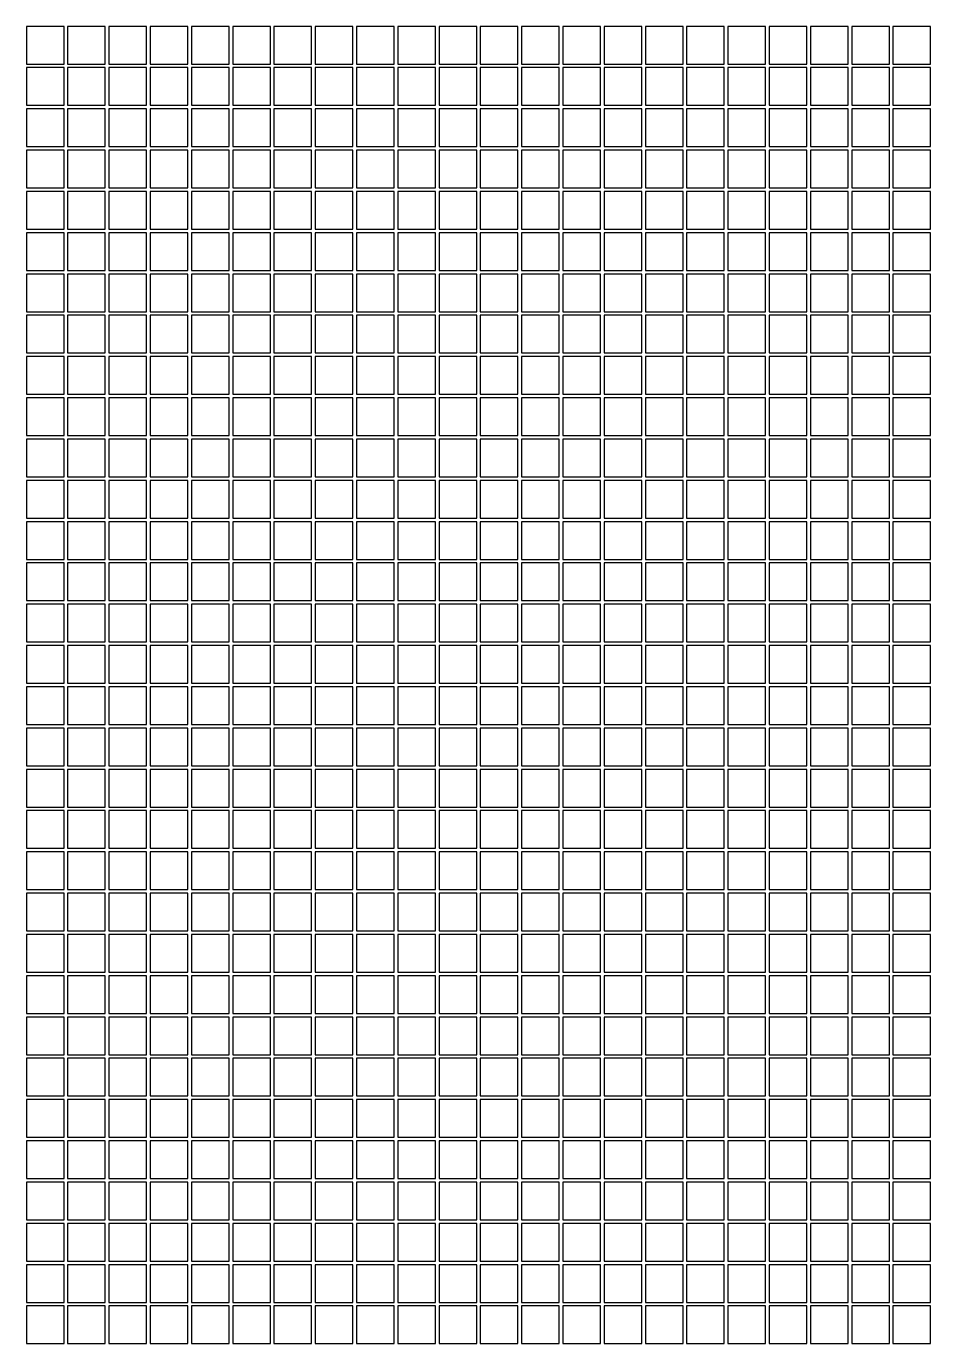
# Model space of a CAD drawing. Header units: millimetres. Extents: x -1 to 120, y 0 to 80.
# Drawn here: x 105.64 to 110.68, y 55.98 to 63.32 of the extents above; entities that cross this region are included whole.
import ezdxf

# ---------------------------------------------------------------- set-up
doc = ezdxf.new("R2010")
doc.units = ezdxf.units.MM
doc.header["$MEASUREMENT"] = 0
doc.layers.add('Pixel', color=7, linetype='Continuous')

msp = doc.modelspace()

# ---------------------------------------------------------------- linework, layer by layer
at = {"layer": 'Pixel'}
for points in [[(105.64, 63.11), (105.85, 63.11), (105.85, 63.32), (105.64, 63.32)], [(105.87, 63.11), (106.08, 63.11), (106.08, 63.32), (105.87, 63.32)], [(106.1, 63.11), (106.31, 63.11), (106.31, 63.32), (106.1, 63.32)], [(106.33, 63.11), (106.54, 63.11), (106.54, 63.32), (106.33, 63.32)], [(106.56, 63.11), (106.77, 63.11), (106.77, 63.32), (106.56, 63.32)], [(106.79, 63.11), (107, 63.11), (107, 63.32), (106.79, 63.32)], [(107.02, 63.11), (107.23, 63.11), (107.23, 63.32), (107.02, 63.32)], [(107.25, 63.11), (107.46, 63.11), (107.46, 63.32), (107.25, 63.32)], [(107.48, 63.11), (107.69, 63.11), (107.69, 63.32), (107.48, 63.32)], [(107.71, 63.11), (107.92, 63.11), (107.92, 63.32), (107.71, 63.32)], [(107.94, 63.11), (108.15, 63.11), (108.15, 63.32), (107.94, 63.32)], [(108.17, 63.11), (108.38, 63.11), (108.38, 63.32), (108.17, 63.32)], [(108.4, 63.11), (108.61, 63.11), (108.61, 63.32), (108.4, 63.32)], [(108.63, 63.11), (108.84, 63.11), (108.84, 63.32), (108.63, 63.32)], [(108.86, 63.11), (109.07, 63.11), (109.07, 63.32), (108.86, 63.32)], [(109.09, 63.11), (109.3, 63.11), (109.3, 63.32), (109.09, 63.32)], [(109.32, 63.11), (109.53, 63.11), (109.53, 63.32), (109.32, 63.32)], [(109.55, 63.11), (109.76, 63.11), (109.76, 63.32), (109.55, 63.32)], [(109.78, 63.11), (109.99, 63.11), (109.99, 63.32), (109.78, 63.32)], [(110.01, 63.11), (110.22, 63.11), (110.22, 63.32), (110.01, 63.32)], [(110.24, 63.11), (110.45, 63.11), (110.45, 63.32), (110.24, 63.32)], [(110.47, 63.11), (110.68, 63.11), (110.68, 63.32), (110.47, 63.32)], [(105.64, 62.88), (105.85, 62.88), (105.85, 63.09), (105.64, 63.09)], [(105.87, 62.88), (106.08, 62.88), (106.08, 63.09), (105.87, 63.09)], [(106.1, 62.88), (106.31, 62.88), (106.31, 63.09), (106.1, 63.09)], [(106.33, 62.88), (106.54, 62.88), (106.54, 63.09), (106.33, 63.09)], [(106.56, 62.88), (106.77, 62.88), (106.77, 63.09), (106.56, 63.09)], [(106.79, 62.88), (107, 62.88), (107, 63.09), (106.79, 63.09)], [(107.02, 62.88), (107.23, 62.88), (107.23, 63.09), (107.02, 63.09)], [(107.25, 62.88), (107.46, 62.88), (107.46, 63.09), (107.25, 63.09)], [(107.48, 62.88), (107.69, 62.88), (107.69, 63.09), (107.48, 63.09)], [(107.71, 62.88), (107.92, 62.88), (107.92, 63.09), (107.71, 63.09)], [(107.94, 62.88), (108.15, 62.88), (108.15, 63.09), (107.94, 63.09)], [(108.17, 62.88), (108.38, 62.88), (108.38, 63.09), (108.17, 63.09)], [(108.4, 62.88), (108.61, 62.88), (108.61, 63.09), (108.4, 63.09)], [(108.63, 62.88), (108.84, 62.88), (108.84, 63.09), (108.63, 63.09)], [(108.86, 62.88), (109.07, 62.88), (109.07, 63.09), (108.86, 63.09)], [(109.09, 62.88), (109.3, 62.88), (109.3, 63.09), (109.09, 63.09)], [(109.32, 62.88), (109.53, 62.88), (109.53, 63.09), (109.32, 63.09)], [(109.55, 62.88), (109.76, 62.88), (109.76, 63.09), (109.55, 63.09)], [(109.78, 62.88), (109.99, 62.88), (109.99, 63.09), (109.78, 63.09)], [(110.01, 62.88), (110.22, 62.88), (110.22, 63.09), (110.01, 63.09)], [(110.24, 62.88), (110.45, 62.88), (110.45, 63.09), (110.24, 63.09)], [(110.47, 62.88), (110.68, 62.88), (110.68, 63.09), (110.47, 63.09)], [(105.64, 62.65), (105.85, 62.65), (105.85, 62.86), (105.64, 62.86)], [(105.87, 62.65), (106.08, 62.65), (106.08, 62.86), (105.87, 62.86)], [(106.1, 62.65), (106.31, 62.65), (106.31, 62.86), (106.1, 62.86)], [(106.33, 62.65), (106.54, 62.65), (106.54, 62.86), (106.33, 62.86)], [(106.56, 62.65), (106.77, 62.65), (106.77, 62.86), (106.56, 62.86)], [(106.79, 62.65), (107, 62.65), (107, 62.86), (106.79, 62.86)], [(107.02, 62.65), (107.23, 62.65), (107.23, 62.86), (107.02, 62.86)], [(107.25, 62.65), (107.46, 62.65), (107.46, 62.86), (107.25, 62.86)], [(107.48, 62.65), (107.69, 62.65), (107.69, 62.86), (107.48, 62.86)], [(107.71, 62.65), (107.92, 62.65), (107.92, 62.86), (107.71, 62.86)], [(107.94, 62.65), (108.15, 62.65), (108.15, 62.86), (107.94, 62.86)], [(108.17, 62.65), (108.38, 62.65), (108.38, 62.86), (108.17, 62.86)], [(108.4, 62.65), (108.61, 62.65), (108.61, 62.86), (108.4, 62.86)], [(108.63, 62.65), (108.84, 62.65), (108.84, 62.86), (108.63, 62.86)], [(108.86, 62.65), (109.07, 62.65), (109.07, 62.86), (108.86, 62.86)], [(109.09, 62.65), (109.3, 62.65), (109.3, 62.86), (109.09, 62.86)], [(109.32, 62.65), (109.53, 62.65), (109.53, 62.86), (109.32, 62.86)], [(109.55, 62.65), (109.76, 62.65), (109.76, 62.86), (109.55, 62.86)], [(109.78, 62.65), (109.99, 62.65), (109.99, 62.86), (109.78, 62.86)], [(110.01, 62.65), (110.22, 62.65), (110.22, 62.86), (110.01, 62.86)], [(110.24, 62.65), (110.45, 62.65), (110.45, 62.86), (110.24, 62.86)], [(110.47, 62.65), (110.68, 62.65), (110.68, 62.86), (110.47, 62.86)], [(105.64, 62.42), (105.85, 62.42), (105.85, 62.63), (105.64, 62.63)], [(105.87, 62.42), (106.08, 62.42), (106.08, 62.63), (105.87, 62.63)], [(106.1, 62.42), (106.31, 62.42), (106.31, 62.63), (106.1, 62.63)], [(106.33, 62.42), (106.54, 62.42), (106.54, 62.63), (106.33, 62.63)], [(106.56, 62.42), (106.77, 62.42), (106.77, 62.63), (106.56, 62.63)], [(106.79, 62.42), (107, 62.42), (107, 62.63), (106.79, 62.63)], [(107.02, 62.42), (107.23, 62.42), (107.23, 62.63), (107.02, 62.63)], [(107.25, 62.42), (107.46, 62.42), (107.46, 62.63), (107.25, 62.63)], [(107.48, 62.42), (107.69, 62.42), (107.69, 62.63), (107.48, 62.63)], [(107.71, 62.42), (107.92, 62.42), (107.92, 62.63), (107.71, 62.63)], [(107.94, 62.42), (108.15, 62.42), (108.15, 62.63), (107.94, 62.63)], [(108.17, 62.42), (108.38, 62.42), (108.38, 62.63), (108.17, 62.63)], [(108.4, 62.42), (108.61, 62.42), (108.61, 62.63), (108.4, 62.63)], [(108.63, 62.42), (108.84, 62.42), (108.84, 62.63), (108.63, 62.63)], [(108.86, 62.42), (109.07, 62.42), (109.07, 62.63), (108.86, 62.63)], [(109.09, 62.42), (109.3, 62.42), (109.3, 62.63), (109.09, 62.63)], [(109.32, 62.42), (109.53, 62.42), (109.53, 62.63), (109.32, 62.63)], [(109.55, 62.42), (109.76, 62.42), (109.76, 62.63), (109.55, 62.63)], [(109.78, 62.42), (109.99, 62.42), (109.99, 62.63), (109.78, 62.63)], [(110.01, 62.42), (110.22, 62.42), (110.22, 62.63), (110.01, 62.63)], [(110.24, 62.42), (110.45, 62.42), (110.45, 62.63), (110.24, 62.63)], [(110.47, 62.42), (110.68, 62.42), (110.68, 62.63), (110.47, 62.63)], [(105.64, 62.19), (105.85, 62.19), (105.85, 62.4), (105.64, 62.4)], [(105.87, 62.19), (106.08, 62.19), (106.08, 62.4), (105.87, 62.4)], [(106.1, 62.19), (106.31, 62.19), (106.31, 62.4), (106.1, 62.4)], [(106.33, 62.19), (106.54, 62.19), (106.54, 62.4), (106.33, 62.4)], [(106.56, 62.19), (106.77, 62.19), (106.77, 62.4), (106.56, 62.4)], [(106.79, 62.19), (107, 62.19), (107, 62.4), (106.79, 62.4)], [(107.02, 62.19), (107.23, 62.19), (107.23, 62.4), (107.02, 62.4)], [(107.25, 62.19), (107.46, 62.19), (107.46, 62.4), (107.25, 62.4)], [(107.48, 62.19), (107.69, 62.19), (107.69, 62.4), (107.48, 62.4)], [(107.71, 62.19), (107.92, 62.19), (107.92, 62.4), (107.71, 62.4)], [(107.94, 62.19), (108.15, 62.19), (108.15, 62.4), (107.94, 62.4)], [(108.17, 62.19), (108.38, 62.19), (108.38, 62.4), (108.17, 62.4)], [(108.4, 62.19), (108.61, 62.19), (108.61, 62.4), (108.4, 62.4)], [(108.63, 62.19), (108.84, 62.19), (108.84, 62.4), (108.63, 62.4)], [(108.86, 62.19), (109.07, 62.19), (109.07, 62.4), (108.86, 62.4)], [(109.09, 62.19), (109.3, 62.19), (109.3, 62.4), (109.09, 62.4)], [(109.32, 62.19), (109.53, 62.19), (109.53, 62.4), (109.32, 62.4)], [(109.55, 62.19), (109.76, 62.19), (109.76, 62.4), (109.55, 62.4)], [(109.78, 62.19), (109.99, 62.19), (109.99, 62.4), (109.78, 62.4)], [(110.01, 62.19), (110.22, 62.19), (110.22, 62.4), (110.01, 62.4)], [(110.24, 62.19), (110.45, 62.19), (110.45, 62.4), (110.24, 62.4)], [(110.47, 62.19), (110.68, 62.19), (110.68, 62.4), (110.47, 62.4)], [(105.64, 61.96), (105.85, 61.96), (105.85, 62.17), (105.64, 62.17)], [(105.87, 61.96), (106.08, 61.96), (106.08, 62.17), (105.87, 62.17)], [(106.1, 61.96), (106.31, 61.96), (106.31, 62.17), (106.1, 62.17)], [(106.33, 61.96), (106.54, 61.96), (106.54, 62.17), (106.33, 62.17)], [(106.56, 61.96), (106.77, 61.96), (106.77, 62.17), (106.56, 62.17)], [(106.79, 61.96), (107, 61.96), (107, 62.17), (106.79, 62.17)], [(107.02, 61.96), (107.23, 61.96), (107.23, 62.17), (107.02, 62.17)], [(107.25, 61.96), (107.46, 61.96), (107.46, 62.17), (107.25, 62.17)], [(107.48, 61.96), (107.69, 61.96), (107.69, 62.17), (107.48, 62.17)], [(107.71, 61.96), (107.92, 61.96), (107.92, 62.17), (107.71, 62.17)], [(107.94, 61.96), (108.15, 61.96), (108.15, 62.17), (107.94, 62.17)], [(108.17, 61.96), (108.38, 61.96), (108.38, 62.17), (108.17, 62.17)], [(108.4, 61.96), (108.61, 61.96), (108.61, 62.17), (108.4, 62.17)], [(108.63, 61.96), (108.84, 61.96), (108.84, 62.17), (108.63, 62.17)], [(108.86, 61.96), (109.07, 61.96), (109.07, 62.17), (108.86, 62.17)], [(109.09, 61.96), (109.3, 61.96), (109.3, 62.17), (109.09, 62.17)], [(109.32, 61.96), (109.53, 61.96), (109.53, 62.17), (109.32, 62.17)], [(109.55, 61.96), (109.76, 61.96), (109.76, 62.17), (109.55, 62.17)], [(109.78, 61.96), (109.99, 61.96), (109.99, 62.17), (109.78, 62.17)], [(110.01, 61.96), (110.22, 61.96), (110.22, 62.17), (110.01, 62.17)], [(110.24, 61.96), (110.45, 61.96), (110.45, 62.17), (110.24, 62.17)], [(110.47, 61.96), (110.68, 61.96), (110.68, 62.17), (110.47, 62.17)], [(105.64, 61.73), (105.85, 61.73), (105.85, 61.94), (105.64, 61.94)], [(105.87, 61.73), (106.08, 61.73), (106.08, 61.94), (105.87, 61.94)], [(106.1, 61.73), (106.31, 61.73), (106.31, 61.94), (106.1, 61.94)], [(106.33, 61.73), (106.54, 61.73), (106.54, 61.94), (106.33, 61.94)], [(106.56, 61.73), (106.77, 61.73), (106.77, 61.94), (106.56, 61.94)], [(106.79, 61.73), (107, 61.73), (107, 61.94), (106.79, 61.94)], [(107.02, 61.73), (107.23, 61.73), (107.23, 61.94), (107.02, 61.94)], [(107.25, 61.73), (107.46, 61.73), (107.46, 61.94), (107.25, 61.94)], [(107.48, 61.73), (107.69, 61.73), (107.69, 61.94), (107.48, 61.94)], [(107.71, 61.73), (107.92, 61.73), (107.92, 61.94), (107.71, 61.94)], [(107.94, 61.73), (108.15, 61.73), (108.15, 61.94), (107.94, 61.94)], [(108.17, 61.73), (108.38, 61.73), (108.38, 61.94), (108.17, 61.94)], [(108.4, 61.73), (108.61, 61.73), (108.61, 61.94), (108.4, 61.94)], [(108.63, 61.73), (108.84, 61.73), (108.84, 61.94), (108.63, 61.94)], [(108.86, 61.73), (109.07, 61.73), (109.07, 61.94), (108.86, 61.94)], [(109.09, 61.73), (109.3, 61.73), (109.3, 61.94), (109.09, 61.94)], [(109.32, 61.73), (109.53, 61.73), (109.53, 61.94), (109.32, 61.94)], [(109.55, 61.73), (109.76, 61.73), (109.76, 61.94), (109.55, 61.94)], [(109.78, 61.73), (109.99, 61.73), (109.99, 61.94), (109.78, 61.94)], [(110.01, 61.73), (110.22, 61.73), (110.22, 61.94), (110.01, 61.94)], [(110.24, 61.73), (110.45, 61.73), (110.45, 61.94), (110.24, 61.94)], [(110.47, 61.73), (110.68, 61.73), (110.68, 61.94), (110.47, 61.94)], [(105.64, 61.5), (105.85, 61.5), (105.85, 61.71), (105.64, 61.71)], [(105.87, 61.5), (106.08, 61.5), (106.08, 61.71), (105.87, 61.71)], [(106.1, 61.5), (106.31, 61.5), (106.31, 61.71), (106.1, 61.71)], [(106.33, 61.5), (106.54, 61.5), (106.54, 61.71), (106.33, 61.71)], [(106.56, 61.5), (106.77, 61.5), (106.77, 61.71), (106.56, 61.71)], [(106.79, 61.5), (107, 61.5), (107, 61.71), (106.79, 61.71)], [(107.02, 61.5), (107.23, 61.5), (107.23, 61.71), (107.02, 61.71)], [(107.25, 61.5), (107.46, 61.5), (107.46, 61.71), (107.25, 61.71)], [(107.48, 61.5), (107.69, 61.5), (107.69, 61.71), (107.48, 61.71)], [(107.71, 61.5), (107.92, 61.5), (107.92, 61.71), (107.71, 61.71)], [(107.94, 61.5), (108.15, 61.5), (108.15, 61.71), (107.94, 61.71)], [(108.17, 61.5), (108.38, 61.5), (108.38, 61.71), (108.17, 61.71)], [(108.4, 61.5), (108.61, 61.5), (108.61, 61.71), (108.4, 61.71)], [(108.63, 61.5), (108.84, 61.5), (108.84, 61.71), (108.63, 61.71)], [(108.86, 61.5), (109.07, 61.5), (109.07, 61.71), (108.86, 61.71)], [(109.09, 61.5), (109.3, 61.5), (109.3, 61.71), (109.09, 61.71)], [(109.32, 61.5), (109.53, 61.5), (109.53, 61.71), (109.32, 61.71)], [(109.55, 61.5), (109.76, 61.5), (109.76, 61.71), (109.55, 61.71)], [(109.78, 61.5), (109.99, 61.5), (109.99, 61.71), (109.78, 61.71)], [(110.01, 61.5), (110.22, 61.5), (110.22, 61.71), (110.01, 61.71)], [(110.24, 61.5), (110.45, 61.5), (110.45, 61.71), (110.24, 61.71)], [(110.47, 61.5), (110.68, 61.5), (110.68, 61.71), (110.47, 61.71)], [(105.64, 61.27), (105.85, 61.27), (105.85, 61.48), (105.64, 61.48)], [(105.87, 61.27), (106.08, 61.27), (106.08, 61.48), (105.87, 61.48)], [(106.1, 61.27), (106.31, 61.27), (106.31, 61.48), (106.1, 61.48)], [(106.33, 61.27), (106.54, 61.27), (106.54, 61.48), (106.33, 61.48)], [(106.56, 61.27), (106.77, 61.27), (106.77, 61.48), (106.56, 61.48)], [(106.79, 61.27), (107, 61.27), (107, 61.48), (106.79, 61.48)], [(107.02, 61.27), (107.23, 61.27), (107.23, 61.48), (107.02, 61.48)], [(107.25, 61.27), (107.46, 61.27), (107.46, 61.48), (107.25, 61.48)], [(107.48, 61.27), (107.69, 61.27), (107.69, 61.48), (107.48, 61.48)], [(107.71, 61.27), (107.92, 61.27), (107.92, 61.48), (107.71, 61.48)], [(107.94, 61.27), (108.15, 61.27), (108.15, 61.48), (107.94, 61.48)], [(108.17, 61.27), (108.38, 61.27), (108.38, 61.48), (108.17, 61.48)], [(108.4, 61.27), (108.61, 61.27), (108.61, 61.48), (108.4, 61.48)], [(108.63, 61.27), (108.84, 61.27), (108.84, 61.48), (108.63, 61.48)], [(108.86, 61.27), (109.07, 61.27), (109.07, 61.48), (108.86, 61.48)], [(109.09, 61.27), (109.3, 61.27), (109.3, 61.48), (109.09, 61.48)], [(109.32, 61.27), (109.53, 61.27), (109.53, 61.48), (109.32, 61.48)], [(109.55, 61.27), (109.76, 61.27), (109.76, 61.48), (109.55, 61.48)], [(109.78, 61.27), (109.99, 61.27), (109.99, 61.48), (109.78, 61.48)], [(110.01, 61.27), (110.22, 61.27), (110.22, 61.48), (110.01, 61.48)], [(110.24, 61.27), (110.45, 61.27), (110.45, 61.48), (110.24, 61.48)], [(110.47, 61.27), (110.68, 61.27), (110.68, 61.48), (110.47, 61.48)], [(105.64, 61.04), (105.85, 61.04), (105.85, 61.25), (105.64, 61.25)], [(105.87, 61.04), (106.08, 61.04), (106.08, 61.25), (105.87, 61.25)], [(106.1, 61.04), (106.31, 61.04), (106.31, 61.25), (106.1, 61.25)], [(106.33, 61.04), (106.54, 61.04), (106.54, 61.25), (106.33, 61.25)], [(106.56, 61.04), (106.77, 61.04), (106.77, 61.25), (106.56, 61.25)], [(106.79, 61.04), (107, 61.04), (107, 61.25), (106.79, 61.25)], [(107.02, 61.04), (107.23, 61.04), (107.23, 61.25), (107.02, 61.25)], [(107.25, 61.04), (107.46, 61.04), (107.46, 61.25), (107.25, 61.25)], [(107.48, 61.04), (107.69, 61.04), (107.69, 61.25), (107.48, 61.25)], [(107.71, 61.04), (107.92, 61.04), (107.92, 61.25), (107.71, 61.25)], [(107.94, 61.04), (108.15, 61.04), (108.15, 61.25), (107.94, 61.25)], [(108.17, 61.04), (108.38, 61.04), (108.38, 61.25), (108.17, 61.25)], [(108.4, 61.04), (108.61, 61.04), (108.61, 61.25), (108.4, 61.25)], [(108.63, 61.04), (108.84, 61.04), (108.84, 61.25), (108.63, 61.25)], [(108.86, 61.04), (109.07, 61.04), (109.07, 61.25), (108.86, 61.25)], [(109.09, 61.04), (109.3, 61.04), (109.3, 61.25), (109.09, 61.25)], [(109.32, 61.04), (109.53, 61.04), (109.53, 61.25), (109.32, 61.25)], [(109.55, 61.04), (109.76, 61.04), (109.76, 61.25), (109.55, 61.25)], [(109.78, 61.04), (109.99, 61.04), (109.99, 61.25), (109.78, 61.25)], [(110.01, 61.04), (110.22, 61.04), (110.22, 61.25), (110.01, 61.25)], [(110.24, 61.04), (110.45, 61.04), (110.45, 61.25), (110.24, 61.25)], [(110.47, 61.04), (110.68, 61.04), (110.68, 61.25), (110.47, 61.25)], [(105.64, 60.81), (105.85, 60.81), (105.85, 61.02), (105.64, 61.02)], [(105.87, 60.81), (106.08, 60.81), (106.08, 61.02), (105.87, 61.02)], [(106.1, 60.81), (106.31, 60.81), (106.31, 61.02), (106.1, 61.02)], [(106.33, 60.81), (106.54, 60.81), (106.54, 61.02), (106.33, 61.02)], [(106.56, 60.81), (106.77, 60.81), (106.77, 61.02), (106.56, 61.02)], [(106.79, 60.81), (107, 60.81), (107, 61.02), (106.79, 61.02)], [(107.02, 60.81), (107.23, 60.81), (107.23, 61.02), (107.02, 61.02)], [(107.25, 60.81), (107.46, 60.81), (107.46, 61.02), (107.25, 61.02)], [(107.48, 60.81), (107.69, 60.81), (107.69, 61.02), (107.48, 61.02)], [(107.71, 60.81), (107.92, 60.81), (107.92, 61.02), (107.71, 61.02)], [(107.94, 60.81), (108.15, 60.81), (108.15, 61.02), (107.94, 61.02)], [(108.17, 60.81), (108.38, 60.81), (108.38, 61.02), (108.17, 61.02)], [(108.4, 60.81), (108.61, 60.81), (108.61, 61.02), (108.4, 61.02)], [(108.63, 60.81), (108.84, 60.81), (108.84, 61.02), (108.63, 61.02)], [(108.86, 60.81), (109.07, 60.81), (109.07, 61.02), (108.86, 61.02)], [(109.09, 60.81), (109.3, 60.81), (109.3, 61.02), (109.09, 61.02)], [(109.32, 60.81), (109.53, 60.81), (109.53, 61.02), (109.32, 61.02)], [(109.55, 60.81), (109.76, 60.81), (109.76, 61.02), (109.55, 61.02)], [(109.78, 60.81), (109.99, 60.81), (109.99, 61.02), (109.78, 61.02)], [(110.01, 60.81), (110.22, 60.81), (110.22, 61.02), (110.01, 61.02)], [(110.24, 60.81), (110.45, 60.81), (110.45, 61.02), (110.24, 61.02)], [(110.47, 60.81), (110.68, 60.81), (110.68, 61.02), (110.47, 61.02)], [(105.64, 60.58), (105.85, 60.58), (105.85, 60.79), (105.64, 60.79)], [(105.87, 60.58), (106.08, 60.58), (106.08, 60.79), (105.87, 60.79)], [(106.1, 60.58), (106.31, 60.58), (106.31, 60.79), (106.1, 60.79)], [(106.33, 60.58), (106.54, 60.58), (106.54, 60.79), (106.33, 60.79)], [(106.56, 60.58), (106.77, 60.58), (106.77, 60.79), (106.56, 60.79)], [(106.79, 60.58), (107, 60.58), (107, 60.79), (106.79, 60.79)], [(107.02, 60.58), (107.23, 60.58), (107.23, 60.79), (107.02, 60.79)], [(107.25, 60.58), (107.46, 60.58), (107.46, 60.79), (107.25, 60.79)], [(107.48, 60.58), (107.69, 60.58), (107.69, 60.79), (107.48, 60.79)], [(107.71, 60.58), (107.92, 60.58), (107.92, 60.79), (107.71, 60.79)], [(107.94, 60.58), (108.15, 60.58), (108.15, 60.79), (107.94, 60.79)], [(108.17, 60.58), (108.38, 60.58), (108.38, 60.79), (108.17, 60.79)], [(108.4, 60.58), (108.61, 60.58), (108.61, 60.79), (108.4, 60.79)], [(108.63, 60.58), (108.84, 60.58), (108.84, 60.79), (108.63, 60.79)], [(108.86, 60.58), (109.07, 60.58), (109.07, 60.79), (108.86, 60.79)], [(109.09, 60.58), (109.3, 60.58), (109.3, 60.79), (109.09, 60.79)], [(109.32, 60.58), (109.53, 60.58), (109.53, 60.79), (109.32, 60.79)], [(109.55, 60.58), (109.76, 60.58), (109.76, 60.79), (109.55, 60.79)], [(109.78, 60.58), (109.99, 60.58), (109.99, 60.79), (109.78, 60.79)], [(110.01, 60.58), (110.22, 60.58), (110.22, 60.79), (110.01, 60.79)], [(110.24, 60.58), (110.45, 60.58), (110.45, 60.79), (110.24, 60.79)], [(110.47, 60.58), (110.68, 60.58), (110.68, 60.79), (110.47, 60.79)], [(105.64, 60.35), (105.85, 60.35), (105.85, 60.56), (105.64, 60.56)], [(105.87, 60.35), (106.08, 60.35), (106.08, 60.56), (105.87, 60.56)], [(106.1, 60.35), (106.31, 60.35), (106.31, 60.56), (106.1, 60.56)], [(106.33, 60.35), (106.54, 60.35), (106.54, 60.56), (106.33, 60.56)], [(106.56, 60.35), (106.77, 60.35), (106.77, 60.56), (106.56, 60.56)], [(106.79, 60.35), (107, 60.35), (107, 60.56), (106.79, 60.56)], [(107.02, 60.35), (107.23, 60.35), (107.23, 60.56), (107.02, 60.56)], [(107.25, 60.35), (107.46, 60.35), (107.46, 60.56), (107.25, 60.56)], [(107.48, 60.35), (107.69, 60.35), (107.69, 60.56), (107.48, 60.56)], [(107.71, 60.35), (107.92, 60.35), (107.92, 60.56), (107.71, 60.56)], [(107.94, 60.35), (108.15, 60.35), (108.15, 60.56), (107.94, 60.56)], [(108.17, 60.35), (108.38, 60.35), (108.38, 60.56), (108.17, 60.56)], [(108.4, 60.35), (108.61, 60.35), (108.61, 60.56), (108.4, 60.56)], [(108.63, 60.35), (108.84, 60.35), (108.84, 60.56), (108.63, 60.56)], [(108.86, 60.35), (109.07, 60.35), (109.07, 60.56), (108.86, 60.56)], [(109.09, 60.35), (109.3, 60.35), (109.3, 60.56), (109.09, 60.56)], [(109.32, 60.35), (109.53, 60.35), (109.53, 60.56), (109.32, 60.56)], [(109.55, 60.35), (109.76, 60.35), (109.76, 60.56), (109.55, 60.56)], [(109.78, 60.35), (109.99, 60.35), (109.99, 60.56), (109.78, 60.56)], [(110.01, 60.35), (110.22, 60.35), (110.22, 60.56), (110.01, 60.56)], [(110.24, 60.35), (110.45, 60.35), (110.45, 60.56), (110.24, 60.56)], [(110.47, 60.35), (110.68, 60.35), (110.68, 60.56), (110.47, 60.56)], [(105.64, 60.12), (105.85, 60.12), (105.85, 60.33), (105.64, 60.33)], [(105.87, 60.12), (106.08, 60.12), (106.08, 60.33), (105.87, 60.33)], [(106.1, 60.12), (106.31, 60.12), (106.31, 60.33), (106.1, 60.33)], [(106.33, 60.12), (106.54, 60.12), (106.54, 60.33), (106.33, 60.33)], [(106.56, 60.12), (106.77, 60.12), (106.77, 60.33), (106.56, 60.33)], [(106.79, 60.12), (107, 60.12), (107, 60.33), (106.79, 60.33)], [(107.02, 60.12), (107.23, 60.12), (107.23, 60.33), (107.02, 60.33)], [(107.25, 60.12), (107.46, 60.12), (107.46, 60.33), (107.25, 60.33)], [(107.48, 60.12), (107.69, 60.12), (107.69, 60.33), (107.48, 60.33)], [(107.71, 60.12), (107.92, 60.12), (107.92, 60.33), (107.71, 60.33)], [(107.94, 60.12), (108.15, 60.12), (108.15, 60.33), (107.94, 60.33)], [(108.17, 60.12), (108.38, 60.12), (108.38, 60.33), (108.17, 60.33)], [(108.4, 60.12), (108.61, 60.12), (108.61, 60.33), (108.4, 60.33)], [(108.63, 60.12), (108.84, 60.12), (108.84, 60.33), (108.63, 60.33)], [(108.86, 60.12), (109.07, 60.12), (109.07, 60.33), (108.86, 60.33)], [(109.09, 60.12), (109.3, 60.12), (109.3, 60.33), (109.09, 60.33)], [(109.32, 60.12), (109.53, 60.12), (109.53, 60.33), (109.32, 60.33)], [(109.55, 60.12), (109.76, 60.12), (109.76, 60.33), (109.55, 60.33)], [(109.78, 60.12), (109.99, 60.12), (109.99, 60.33), (109.78, 60.33)], [(110.01, 60.12), (110.22, 60.12), (110.22, 60.33), (110.01, 60.33)], [(110.24, 60.12), (110.45, 60.12), (110.45, 60.33), (110.24, 60.33)], [(110.47, 60.12), (110.68, 60.12), (110.68, 60.33), (110.47, 60.33)], [(105.64, 59.89), (105.85, 59.89), (105.85, 60.1), (105.64, 60.1)], [(105.87, 59.89), (106.08, 59.89), (106.08, 60.1), (105.87, 60.1)], [(106.1, 59.89), (106.31, 59.89), (106.31, 60.1), (106.1, 60.1)], [(106.33, 59.89), (106.54, 59.89), (106.54, 60.1), (106.33, 60.1)], [(106.56, 59.89), (106.77, 59.89), (106.77, 60.1), (106.56, 60.1)], [(106.79, 59.89), (107, 59.89), (107, 60.1), (106.79, 60.1)], [(107.02, 59.89), (107.23, 59.89), (107.23, 60.1), (107.02, 60.1)], [(107.25, 59.89), (107.46, 59.89), (107.46, 60.1), (107.25, 60.1)], [(107.48, 59.89), (107.69, 59.89), (107.69, 60.1), (107.48, 60.1)], [(107.71, 59.89), (107.92, 59.89), (107.92, 60.1), (107.71, 60.1)], [(107.94, 59.89), (108.15, 59.89), (108.15, 60.1), (107.94, 60.1)], [(108.17, 59.89), (108.38, 59.89), (108.38, 60.1), (108.17, 60.1)], [(108.4, 59.89), (108.61, 59.89), (108.61, 60.1), (108.4, 60.1)], [(108.63, 59.89), (108.84, 59.89), (108.84, 60.1), (108.63, 60.1)], [(108.86, 59.89), (109.07, 59.89), (109.07, 60.1), (108.86, 60.1)], [(109.09, 59.89), (109.3, 59.89), (109.3, 60.1), (109.09, 60.1)], [(109.32, 59.89), (109.53, 59.89), (109.53, 60.1), (109.32, 60.1)], [(109.55, 59.89), (109.76, 59.89), (109.76, 60.1), (109.55, 60.1)], [(109.78, 59.89), (109.99, 59.89), (109.99, 60.1), (109.78, 60.1)], [(110.01, 59.89), (110.22, 59.89), (110.22, 60.1), (110.01, 60.1)], [(110.24, 59.89), (110.45, 59.89), (110.45, 60.1), (110.24, 60.1)], [(110.47, 59.89), (110.68, 59.89), (110.68, 60.1), (110.47, 60.1)], [(105.64, 59.66), (105.85, 59.66), (105.85, 59.87), (105.64, 59.87)], [(105.87, 59.66), (106.08, 59.66), (106.08, 59.87), (105.87, 59.87)], [(106.1, 59.66), (106.31, 59.66), (106.31, 59.87), (106.1, 59.87)], [(106.33, 59.66), (106.54, 59.66), (106.54, 59.87), (106.33, 59.87)], [(106.56, 59.66), (106.77, 59.66), (106.77, 59.87), (106.56, 59.87)], [(106.79, 59.66), (107, 59.66), (107, 59.87), (106.79, 59.87)], [(107.02, 59.66), (107.23, 59.66), (107.23, 59.87), (107.02, 59.87)], [(107.25, 59.66), (107.46, 59.66), (107.46, 59.87), (107.25, 59.87)], [(107.48, 59.66), (107.69, 59.66), (107.69, 59.87), (107.48, 59.87)], [(107.71, 59.66), (107.92, 59.66), (107.92, 59.87), (107.71, 59.87)], [(107.94, 59.66), (108.15, 59.66), (108.15, 59.87), (107.94, 59.87)], [(108.17, 59.66), (108.38, 59.66), (108.38, 59.87), (108.17, 59.87)], [(108.4, 59.66), (108.61, 59.66), (108.61, 59.87), (108.4, 59.87)], [(108.63, 59.66), (108.84, 59.66), (108.84, 59.87), (108.63, 59.87)], [(108.86, 59.66), (109.07, 59.66), (109.07, 59.87), (108.86, 59.87)], [(109.09, 59.66), (109.3, 59.66), (109.3, 59.87), (109.09, 59.87)], [(109.32, 59.66), (109.53, 59.66), (109.53, 59.87), (109.32, 59.87)], [(109.55, 59.66), (109.76, 59.66), (109.76, 59.87), (109.55, 59.87)], [(109.78, 59.66), (109.99, 59.66), (109.99, 59.87), (109.78, 59.87)], [(110.01, 59.66), (110.22, 59.66), (110.22, 59.87), (110.01, 59.87)], [(110.24, 59.66), (110.45, 59.66), (110.45, 59.87), (110.24, 59.87)], [(110.47, 59.66), (110.68, 59.66), (110.68, 59.87), (110.47, 59.87)], [(105.64, 59.43), (105.85, 59.43), (105.85, 59.64), (105.64, 59.64)], [(105.87, 59.43), (106.08, 59.43), (106.08, 59.64), (105.87, 59.64)], [(106.1, 59.43), (106.31, 59.43), (106.31, 59.64), (106.1, 59.64)], [(106.33, 59.43), (106.54, 59.43), (106.54, 59.64), (106.33, 59.64)], [(106.56, 59.43), (106.77, 59.43), (106.77, 59.64), (106.56, 59.64)], [(106.79, 59.43), (107, 59.43), (107, 59.64), (106.79, 59.64)], [(107.02, 59.43), (107.23, 59.43), (107.23, 59.64), (107.02, 59.64)], [(107.25, 59.43), (107.46, 59.43), (107.46, 59.64), (107.25, 59.64)], [(107.48, 59.43), (107.69, 59.43), (107.69, 59.64), (107.48, 59.64)], [(107.71, 59.43), (107.92, 59.43), (107.92, 59.64), (107.71, 59.64)], [(107.94, 59.43), (108.15, 59.43), (108.15, 59.64), (107.94, 59.64)], [(108.17, 59.43), (108.38, 59.43), (108.38, 59.64), (108.17, 59.64)], [(108.4, 59.43), (108.61, 59.43), (108.61, 59.64), (108.4, 59.64)], [(108.63, 59.43), (108.84, 59.43), (108.84, 59.64), (108.63, 59.64)], [(108.86, 59.43), (109.07, 59.43), (109.07, 59.64), (108.86, 59.64)], [(109.09, 59.43), (109.3, 59.43), (109.3, 59.64), (109.09, 59.64)], [(109.32, 59.43), (109.53, 59.43), (109.53, 59.64), (109.32, 59.64)], [(109.55, 59.43), (109.76, 59.43), (109.76, 59.64), (109.55, 59.64)], [(109.78, 59.43), (109.99, 59.43), (109.99, 59.64), (109.78, 59.64)], [(110.01, 59.43), (110.22, 59.43), (110.22, 59.64), (110.01, 59.64)], [(110.24, 59.43), (110.45, 59.43), (110.45, 59.64), (110.24, 59.64)], [(110.47, 59.43), (110.68, 59.43), (110.68, 59.64), (110.47, 59.64)], [(105.64, 59.2), (105.85, 59.2), (105.85, 59.41), (105.64, 59.41)], [(105.87, 59.2), (106.08, 59.2), (106.08, 59.41), (105.87, 59.41)], [(106.1, 59.2), (106.31, 59.2), (106.31, 59.41), (106.1, 59.41)], [(106.33, 59.2), (106.54, 59.2), (106.54, 59.41), (106.33, 59.41)], [(106.56, 59.2), (106.77, 59.2), (106.77, 59.41), (106.56, 59.41)], [(106.79, 59.2), (107, 59.2), (107, 59.41), (106.79, 59.41)], [(107.02, 59.2), (107.23, 59.2), (107.23, 59.41), (107.02, 59.41)], [(107.25, 59.2), (107.46, 59.2), (107.46, 59.41), (107.25, 59.41)], [(107.48, 59.2), (107.69, 59.2), (107.69, 59.41), (107.48, 59.41)], [(107.71, 59.2), (107.92, 59.2), (107.92, 59.41), (107.71, 59.41)], [(107.94, 59.2), (108.15, 59.2), (108.15, 59.41), (107.94, 59.41)], [(108.17, 59.2), (108.38, 59.2), (108.38, 59.41), (108.17, 59.41)], [(108.4, 59.2), (108.61, 59.2), (108.61, 59.41), (108.4, 59.41)], [(108.63, 59.2), (108.84, 59.2), (108.84, 59.41), (108.63, 59.41)], [(108.86, 59.2), (109.07, 59.2), (109.07, 59.41), (108.86, 59.41)], [(109.09, 59.2), (109.3, 59.2), (109.3, 59.41), (109.09, 59.41)], [(109.32, 59.2), (109.53, 59.2), (109.53, 59.41), (109.32, 59.41)], [(109.55, 59.2), (109.76, 59.2), (109.76, 59.41), (109.55, 59.41)], [(109.78, 59.2), (109.99, 59.2), (109.99, 59.41), (109.78, 59.41)], [(110.01, 59.2), (110.22, 59.2), (110.22, 59.41), (110.01, 59.41)], [(110.24, 59.2), (110.45, 59.2), (110.45, 59.41), (110.24, 59.41)], [(110.47, 59.2), (110.68, 59.2), (110.68, 59.41), (110.47, 59.41)], [(105.64, 58.97), (105.85, 58.97), (105.85, 59.18), (105.64, 59.18)], [(105.87, 58.97), (106.08, 58.97), (106.08, 59.18), (105.87, 59.18)], [(106.1, 58.97), (106.31, 58.97), (106.31, 59.18), (106.1, 59.18)], [(106.33, 58.97), (106.54, 58.97), (106.54, 59.18), (106.33, 59.18)], [(106.56, 58.97), (106.77, 58.97), (106.77, 59.18), (106.56, 59.18)], [(106.79, 58.97), (107, 58.97), (107, 59.18), (106.79, 59.18)], [(107.02, 58.97), (107.23, 58.97), (107.23, 59.18), (107.02, 59.18)], [(107.25, 58.97), (107.46, 58.97), (107.46, 59.18), (107.25, 59.18)], [(107.48, 58.97), (107.69, 58.97), (107.69, 59.18), (107.48, 59.18)], [(107.71, 58.97), (107.92, 58.97), (107.92, 59.18), (107.71, 59.18)], [(107.94, 58.97), (108.15, 58.97), (108.15, 59.18), (107.94, 59.18)], [(108.17, 58.97), (108.38, 58.97), (108.38, 59.18), (108.17, 59.18)], [(108.4, 58.97), (108.61, 58.97), (108.61, 59.18), (108.4, 59.18)], [(108.63, 58.97), (108.84, 58.97), (108.84, 59.18), (108.63, 59.18)], [(108.86, 58.97), (109.07, 58.97), (109.07, 59.18), (108.86, 59.18)], [(109.09, 58.97), (109.3, 58.97), (109.3, 59.18), (109.09, 59.18)], [(109.32, 58.97), (109.53, 58.97), (109.53, 59.18), (109.32, 59.18)], [(109.55, 58.97), (109.76, 58.97), (109.76, 59.18), (109.55, 59.18)], [(109.78, 58.97), (109.99, 58.97), (109.99, 59.18), (109.78, 59.18)], [(110.01, 58.97), (110.22, 58.97), (110.22, 59.18), (110.01, 59.18)], [(110.24, 58.97), (110.45, 58.97), (110.45, 59.18), (110.24, 59.18)], [(110.47, 58.97), (110.68, 58.97), (110.68, 59.18), (110.47, 59.18)], [(105.64, 58.74), (105.85, 58.74), (105.85, 58.95), (105.64, 58.95)], [(105.87, 58.74), (106.08, 58.74), (106.08, 58.95), (105.87, 58.95)], [(106.1, 58.74), (106.31, 58.74), (106.31, 58.95), (106.1, 58.95)], [(106.33, 58.74), (106.54, 58.74), (106.54, 58.95), (106.33, 58.95)], [(106.56, 58.74), (106.77, 58.74), (106.77, 58.95), (106.56, 58.95)], [(106.79, 58.74), (107, 58.74), (107, 58.95), (106.79, 58.95)], [(107.02, 58.74), (107.23, 58.74), (107.23, 58.95), (107.02, 58.95)], [(107.25, 58.74), (107.46, 58.74), (107.46, 58.95), (107.25, 58.95)], [(107.48, 58.74), (107.69, 58.74), (107.69, 58.95), (107.48, 58.95)], [(107.71, 58.74), (107.92, 58.74), (107.92, 58.95), (107.71, 58.95)], [(107.94, 58.74), (108.15, 58.74), (108.15, 58.95), (107.94, 58.95)], [(108.17, 58.74), (108.38, 58.74), (108.38, 58.95), (108.17, 58.95)], [(108.4, 58.74), (108.61, 58.74), (108.61, 58.95), (108.4, 58.95)], [(108.63, 58.74), (108.84, 58.74), (108.84, 58.95), (108.63, 58.95)], [(108.86, 58.74), (109.07, 58.74), (109.07, 58.95), (108.86, 58.95)], [(109.09, 58.74), (109.3, 58.74), (109.3, 58.95), (109.09, 58.95)], [(109.32, 58.74), (109.53, 58.74), (109.53, 58.95), (109.32, 58.95)], [(109.55, 58.74), (109.76, 58.74), (109.76, 58.95), (109.55, 58.95)], [(109.78, 58.74), (109.99, 58.74), (109.99, 58.95), (109.78, 58.95)], [(110.01, 58.74), (110.22, 58.74), (110.22, 58.95), (110.01, 58.95)], [(110.24, 58.74), (110.45, 58.74), (110.45, 58.95), (110.24, 58.95)], [(110.47, 58.74), (110.68, 58.74), (110.68, 58.95), (110.47, 58.95)], [(105.64, 58.51), (105.85, 58.51), (105.85, 58.72), (105.64, 58.72)], [(105.87, 58.51), (106.08, 58.51), (106.08, 58.72), (105.87, 58.72)], [(106.1, 58.51), (106.31, 58.51), (106.31, 58.72), (106.1, 58.72)], [(106.33, 58.51), (106.54, 58.51), (106.54, 58.72), (106.33, 58.72)], [(106.56, 58.51), (106.77, 58.51), (106.77, 58.72), (106.56, 58.72)], [(106.79, 58.51), (107, 58.51), (107, 58.72), (106.79, 58.72)], [(107.02, 58.51), (107.23, 58.51), (107.23, 58.72), (107.02, 58.72)], [(107.25, 58.51), (107.46, 58.51), (107.46, 58.72), (107.25, 58.72)], [(107.48, 58.51), (107.69, 58.51), (107.69, 58.72), (107.48, 58.72)], [(107.71, 58.51), (107.92, 58.51), (107.92, 58.72), (107.71, 58.72)], [(107.94, 58.51), (108.15, 58.51), (108.15, 58.72), (107.94, 58.72)], [(108.17, 58.51), (108.38, 58.51), (108.38, 58.72), (108.17, 58.72)], [(108.4, 58.51), (108.61, 58.51), (108.61, 58.72), (108.4, 58.72)], [(108.63, 58.51), (108.84, 58.51), (108.84, 58.72), (108.63, 58.72)], [(108.86, 58.51), (109.07, 58.51), (109.07, 58.72), (108.86, 58.72)], [(109.09, 58.51), (109.3, 58.51), (109.3, 58.72), (109.09, 58.72)], [(109.32, 58.51), (109.53, 58.51), (109.53, 58.72), (109.32, 58.72)], [(109.55, 58.51), (109.76, 58.51), (109.76, 58.72), (109.55, 58.72)], [(109.78, 58.51), (109.99, 58.51), (109.99, 58.72), (109.78, 58.72)], [(110.01, 58.51), (110.22, 58.51), (110.22, 58.72), (110.01, 58.72)], [(110.24, 58.51), (110.45, 58.51), (110.45, 58.72), (110.24, 58.72)], [(110.47, 58.51), (110.68, 58.51), (110.68, 58.72), (110.47, 58.72)], [(105.64, 58.28), (105.85, 58.28), (105.85, 58.49), (105.64, 58.49)], [(105.87, 58.28), (106.08, 58.28), (106.08, 58.49), (105.87, 58.49)], [(106.1, 58.28), (106.31, 58.28), (106.31, 58.49), (106.1, 58.49)], [(106.33, 58.28), (106.54, 58.28), (106.54, 58.49), (106.33, 58.49)], [(106.56, 58.28), (106.77, 58.28), (106.77, 58.49), (106.56, 58.49)], [(106.79, 58.28), (107, 58.28), (107, 58.49), (106.79, 58.49)], [(107.02, 58.28), (107.23, 58.28), (107.23, 58.49), (107.02, 58.49)], [(107.25, 58.28), (107.46, 58.28), (107.46, 58.49), (107.25, 58.49)], [(107.48, 58.28), (107.69, 58.28), (107.69, 58.49), (107.48, 58.49)], [(107.71, 58.28), (107.92, 58.28), (107.92, 58.49), (107.71, 58.49)], [(107.94, 58.28), (108.15, 58.28), (108.15, 58.49), (107.94, 58.49)], [(108.17, 58.28), (108.38, 58.28), (108.38, 58.49), (108.17, 58.49)], [(108.4, 58.28), (108.61, 58.28), (108.61, 58.49), (108.4, 58.49)], [(108.63, 58.28), (108.84, 58.28), (108.84, 58.49), (108.63, 58.49)], [(108.86, 58.28), (109.07, 58.28), (109.07, 58.49), (108.86, 58.49)], [(109.09, 58.28), (109.3, 58.28), (109.3, 58.49), (109.09, 58.49)], [(109.32, 58.28), (109.53, 58.28), (109.53, 58.49), (109.32, 58.49)], [(109.55, 58.28), (109.76, 58.28), (109.76, 58.49), (109.55, 58.49)], [(109.78, 58.28), (109.99, 58.28), (109.99, 58.49), (109.78, 58.49)], [(110.01, 58.28), (110.22, 58.28), (110.22, 58.49), (110.01, 58.49)], [(110.24, 58.28), (110.45, 58.28), (110.45, 58.49), (110.24, 58.49)], [(110.47, 58.28), (110.68, 58.28), (110.68, 58.49), (110.47, 58.49)], [(105.64, 58.05), (105.85, 58.05), (105.85, 58.26), (105.64, 58.26)], [(105.87, 58.05), (106.08, 58.05), (106.08, 58.26), (105.87, 58.26)], [(106.1, 58.05), (106.31, 58.05), (106.31, 58.26), (106.1, 58.26)], [(106.33, 58.05), (106.54, 58.05), (106.54, 58.26), (106.33, 58.26)], [(106.56, 58.05), (106.77, 58.05), (106.77, 58.26), (106.56, 58.26)], [(106.79, 58.05), (107, 58.05), (107, 58.26), (106.79, 58.26)], [(107.02, 58.05), (107.23, 58.05), (107.23, 58.26), (107.02, 58.26)], [(107.25, 58.05), (107.46, 58.05), (107.46, 58.26), (107.25, 58.26)], [(107.48, 58.05), (107.69, 58.05), (107.69, 58.26), (107.48, 58.26)], [(107.71, 58.05), (107.92, 58.05), (107.92, 58.26), (107.71, 58.26)], [(107.94, 58.05), (108.15, 58.05), (108.15, 58.26), (107.94, 58.26)], [(108.17, 58.05), (108.38, 58.05), (108.38, 58.26), (108.17, 58.26)], [(108.4, 58.05), (108.61, 58.05), (108.61, 58.26), (108.4, 58.26)], [(108.63, 58.05), (108.84, 58.05), (108.84, 58.26), (108.63, 58.26)], [(108.86, 58.05), (109.07, 58.05), (109.07, 58.26), (108.86, 58.26)], [(109.09, 58.05), (109.3, 58.05), (109.3, 58.26), (109.09, 58.26)], [(109.32, 58.05), (109.53, 58.05), (109.53, 58.26), (109.32, 58.26)], [(109.55, 58.05), (109.76, 58.05), (109.76, 58.26), (109.55, 58.26)], [(109.78, 58.05), (109.99, 58.05), (109.99, 58.26), (109.78, 58.26)], [(110.01, 58.05), (110.22, 58.05), (110.22, 58.26), (110.01, 58.26)], [(110.24, 58.05), (110.45, 58.05), (110.45, 58.26), (110.24, 58.26)], [(110.47, 58.05), (110.68, 58.05), (110.68, 58.26), (110.47, 58.26)], [(105.64, 57.82), (105.85, 57.82), (105.85, 58.03), (105.64, 58.03)], [(105.87, 57.82), (106.08, 57.82), (106.08, 58.03), (105.87, 58.03)], [(106.1, 57.82), (106.31, 57.82), (106.31, 58.03), (106.1, 58.03)], [(106.33, 57.82), (106.54, 57.82), (106.54, 58.03), (106.33, 58.03)], [(106.56, 57.82), (106.77, 57.82), (106.77, 58.03), (106.56, 58.03)], [(106.79, 57.82), (107, 57.82), (107, 58.03), (106.79, 58.03)], [(107.02, 57.82), (107.23, 57.82), (107.23, 58.03), (107.02, 58.03)], [(107.25, 57.82), (107.46, 57.82), (107.46, 58.03), (107.25, 58.03)], [(107.48, 57.82), (107.69, 57.82), (107.69, 58.03), (107.48, 58.03)], [(107.71, 57.82), (107.92, 57.82), (107.92, 58.03), (107.71, 58.03)], [(107.94, 57.82), (108.15, 57.82), (108.15, 58.03), (107.94, 58.03)], [(108.17, 57.82), (108.38, 57.82), (108.38, 58.03), (108.17, 58.03)], [(108.4, 57.82), (108.61, 57.82), (108.61, 58.03), (108.4, 58.03)], [(108.63, 57.82), (108.84, 57.82), (108.84, 58.03), (108.63, 58.03)], [(108.86, 57.82), (109.07, 57.82), (109.07, 58.03), (108.86, 58.03)], [(109.09, 57.82), (109.3, 57.82), (109.3, 58.03), (109.09, 58.03)], [(109.32, 57.82), (109.53, 57.82), (109.53, 58.03), (109.32, 58.03)], [(109.55, 57.82), (109.76, 57.82), (109.76, 58.03), (109.55, 58.03)], [(109.78, 57.82), (109.99, 57.82), (109.99, 58.03), (109.78, 58.03)], [(110.01, 57.82), (110.22, 57.82), (110.22, 58.03), (110.01, 58.03)], [(110.24, 57.82), (110.45, 57.82), (110.45, 58.03), (110.24, 58.03)], [(110.47, 57.82), (110.68, 57.82), (110.68, 58.03), (110.47, 58.03)], [(105.64, 57.59), (105.85, 57.59), (105.85, 57.8), (105.64, 57.8)], [(105.87, 57.59), (106.08, 57.59), (106.08, 57.8), (105.87, 57.8)], [(106.1, 57.59), (106.31, 57.59), (106.31, 57.8), (106.1, 57.8)], [(106.33, 57.59), (106.54, 57.59), (106.54, 57.8), (106.33, 57.8)], [(106.56, 57.59), (106.77, 57.59), (106.77, 57.8), (106.56, 57.8)], [(106.79, 57.59), (107, 57.59), (107, 57.8), (106.79, 57.8)], [(107.02, 57.59), (107.23, 57.59), (107.23, 57.8), (107.02, 57.8)], [(107.25, 57.59), (107.46, 57.59), (107.46, 57.8), (107.25, 57.8)], [(107.48, 57.59), (107.69, 57.59), (107.69, 57.8), (107.48, 57.8)], [(107.71, 57.59), (107.92, 57.59), (107.92, 57.8), (107.71, 57.8)], [(107.94, 57.59), (108.15, 57.59), (108.15, 57.8), (107.94, 57.8)], [(108.17, 57.59), (108.38, 57.59), (108.38, 57.8), (108.17, 57.8)], [(108.4, 57.59), (108.61, 57.59), (108.61, 57.8), (108.4, 57.8)], [(108.63, 57.59), (108.84, 57.59), (108.84, 57.8), (108.63, 57.8)], [(108.86, 57.59), (109.07, 57.59), (109.07, 57.8), (108.86, 57.8)], [(109.09, 57.59), (109.3, 57.59), (109.3, 57.8), (109.09, 57.8)], [(109.32, 57.59), (109.53, 57.59), (109.53, 57.8), (109.32, 57.8)], [(109.55, 57.59), (109.76, 57.59), (109.76, 57.8), (109.55, 57.8)], [(109.78, 57.59), (109.99, 57.59), (109.99, 57.8), (109.78, 57.8)], [(110.01, 57.59), (110.22, 57.59), (110.22, 57.8), (110.01, 57.8)], [(110.24, 57.59), (110.45, 57.59), (110.45, 57.8), (110.24, 57.8)], [(110.47, 57.59), (110.68, 57.59), (110.68, 57.8), (110.47, 57.8)], [(105.64, 57.36), (105.85, 57.36), (105.85, 57.57), (105.64, 57.57)], [(105.87, 57.36), (106.08, 57.36), (106.08, 57.57), (105.87, 57.57)], [(106.1, 57.36), (106.31, 57.36), (106.31, 57.57), (106.1, 57.57)], [(106.33, 57.36), (106.54, 57.36), (106.54, 57.57), (106.33, 57.57)], [(106.56, 57.36), (106.77, 57.36), (106.77, 57.57), (106.56, 57.57)], [(106.79, 57.36), (107, 57.36), (107, 57.57), (106.79, 57.57)], [(107.02, 57.36), (107.23, 57.36), (107.23, 57.57), (107.02, 57.57)], [(107.25, 57.36), (107.46, 57.36), (107.46, 57.57), (107.25, 57.57)], [(107.48, 57.36), (107.69, 57.36), (107.69, 57.57), (107.48, 57.57)], [(107.71, 57.36), (107.92, 57.36), (107.92, 57.57), (107.71, 57.57)], [(107.94, 57.36), (108.15, 57.36), (108.15, 57.57), (107.94, 57.57)], [(108.17, 57.36), (108.38, 57.36), (108.38, 57.57), (108.17, 57.57)], [(108.4, 57.36), (108.61, 57.36), (108.61, 57.57), (108.4, 57.57)], [(108.63, 57.36), (108.84, 57.36), (108.84, 57.57), (108.63, 57.57)], [(108.86, 57.36), (109.07, 57.36), (109.07, 57.57), (108.86, 57.57)], [(109.09, 57.36), (109.3, 57.36), (109.3, 57.57), (109.09, 57.57)], [(109.32, 57.36), (109.53, 57.36), (109.53, 57.57), (109.32, 57.57)], [(109.55, 57.36), (109.76, 57.36), (109.76, 57.57), (109.55, 57.57)], [(109.78, 57.36), (109.99, 57.36), (109.99, 57.57), (109.78, 57.57)], [(110.01, 57.36), (110.22, 57.36), (110.22, 57.57), (110.01, 57.57)], [(110.24, 57.36), (110.45, 57.36), (110.45, 57.57), (110.24, 57.57)], [(110.47, 57.36), (110.68, 57.36), (110.68, 57.57), (110.47, 57.57)], [(105.64, 57.13), (105.85, 57.13), (105.85, 57.34), (105.64, 57.34)], [(105.87, 57.13), (106.08, 57.13), (106.08, 57.34), (105.87, 57.34)], [(106.1, 57.13), (106.31, 57.13), (106.31, 57.34), (106.1, 57.34)], [(106.33, 57.13), (106.54, 57.13), (106.54, 57.34), (106.33, 57.34)], [(106.56, 57.13), (106.77, 57.13), (106.77, 57.34), (106.56, 57.34)], [(106.79, 57.13), (107, 57.13), (107, 57.34), (106.79, 57.34)], [(107.02, 57.13), (107.23, 57.13), (107.23, 57.34), (107.02, 57.34)], [(107.25, 57.13), (107.46, 57.13), (107.46, 57.34), (107.25, 57.34)], [(107.48, 57.13), (107.69, 57.13), (107.69, 57.34), (107.48, 57.34)], [(107.71, 57.13), (107.92, 57.13), (107.92, 57.34), (107.71, 57.34)], [(107.94, 57.13), (108.15, 57.13), (108.15, 57.34), (107.94, 57.34)], [(108.17, 57.13), (108.38, 57.13), (108.38, 57.34), (108.17, 57.34)], [(108.4, 57.13), (108.61, 57.13), (108.61, 57.34), (108.4, 57.34)], [(108.63, 57.13), (108.84, 57.13), (108.84, 57.34), (108.63, 57.34)], [(108.86, 57.13), (109.07, 57.13), (109.07, 57.34), (108.86, 57.34)], [(109.09, 57.13), (109.3, 57.13), (109.3, 57.34), (109.09, 57.34)], [(109.32, 57.13), (109.53, 57.13), (109.53, 57.34), (109.32, 57.34)], [(109.55, 57.13), (109.76, 57.13), (109.76, 57.34), (109.55, 57.34)], [(109.78, 57.13), (109.99, 57.13), (109.99, 57.34), (109.78, 57.34)], [(110.01, 57.13), (110.22, 57.13), (110.22, 57.34), (110.01, 57.34)], [(110.24, 57.13), (110.45, 57.13), (110.45, 57.34), (110.24, 57.34)], [(110.47, 57.13), (110.68, 57.13), (110.68, 57.34), (110.47, 57.34)], [(105.64, 56.9), (105.85, 56.9), (105.85, 57.11), (105.64, 57.11)], [(105.87, 56.9), (106.08, 56.9), (106.08, 57.11), (105.87, 57.11)], [(106.1, 56.9), (106.31, 56.9), (106.31, 57.11), (106.1, 57.11)], [(106.33, 56.9), (106.54, 56.9), (106.54, 57.11), (106.33, 57.11)], [(106.56, 56.9), (106.77, 56.9), (106.77, 57.11), (106.56, 57.11)], [(106.79, 56.9), (107, 56.9), (107, 57.11), (106.79, 57.11)], [(107.02, 56.9), (107.23, 56.9), (107.23, 57.11), (107.02, 57.11)], [(107.25, 56.9), (107.46, 56.9), (107.46, 57.11), (107.25, 57.11)], [(107.48, 56.9), (107.69, 56.9), (107.69, 57.11), (107.48, 57.11)], [(107.71, 56.9), (107.92, 56.9), (107.92, 57.11), (107.71, 57.11)], [(107.94, 56.9), (108.15, 56.9), (108.15, 57.11), (107.94, 57.11)], [(108.17, 56.9), (108.38, 56.9), (108.38, 57.11), (108.17, 57.11)], [(108.4, 56.9), (108.61, 56.9), (108.61, 57.11), (108.4, 57.11)], [(108.63, 56.9), (108.84, 56.9), (108.84, 57.11), (108.63, 57.11)], [(108.86, 56.9), (109.07, 56.9), (109.07, 57.11), (108.86, 57.11)], [(109.09, 56.9), (109.3, 56.9), (109.3, 57.11), (109.09, 57.11)], [(109.32, 56.9), (109.53, 56.9), (109.53, 57.11), (109.32, 57.11)], [(109.55, 56.9), (109.76, 56.9), (109.76, 57.11), (109.55, 57.11)], [(109.78, 56.9), (109.99, 56.9), (109.99, 57.11), (109.78, 57.11)], [(110.01, 56.9), (110.22, 56.9), (110.22, 57.11), (110.01, 57.11)], [(110.24, 56.9), (110.45, 56.9), (110.45, 57.11), (110.24, 57.11)], [(110.47, 56.9), (110.68, 56.9), (110.68, 57.11), (110.47, 57.11)], [(105.64, 56.67), (105.85, 56.67), (105.85, 56.88), (105.64, 56.88)], [(105.87, 56.67), (106.08, 56.67), (106.08, 56.88), (105.87, 56.88)], [(106.1, 56.67), (106.31, 56.67), (106.31, 56.88), (106.1, 56.88)], [(106.33, 56.67), (106.54, 56.67), (106.54, 56.88), (106.33, 56.88)], [(106.56, 56.67), (106.77, 56.67), (106.77, 56.88), (106.56, 56.88)], [(106.79, 56.67), (107, 56.67), (107, 56.88), (106.79, 56.88)], [(107.02, 56.67), (107.23, 56.67), (107.23, 56.88), (107.02, 56.88)], [(107.25, 56.67), (107.46, 56.67), (107.46, 56.88), (107.25, 56.88)], [(107.48, 56.67), (107.69, 56.67), (107.69, 56.88), (107.48, 56.88)], [(107.71, 56.67), (107.92, 56.67), (107.92, 56.88), (107.71, 56.88)], [(107.94, 56.67), (108.15, 56.67), (108.15, 56.88), (107.94, 56.88)], [(108.17, 56.67), (108.38, 56.67), (108.38, 56.88), (108.17, 56.88)], [(108.4, 56.67), (108.61, 56.67), (108.61, 56.88), (108.4, 56.88)], [(108.63, 56.67), (108.84, 56.67), (108.84, 56.88), (108.63, 56.88)], [(108.86, 56.67), (109.07, 56.67), (109.07, 56.88), (108.86, 56.88)], [(109.09, 56.67), (109.3, 56.67), (109.3, 56.88), (109.09, 56.88)], [(109.32, 56.67), (109.53, 56.67), (109.53, 56.88), (109.32, 56.88)], [(109.55, 56.67), (109.76, 56.67), (109.76, 56.88), (109.55, 56.88)], [(109.78, 56.67), (109.99, 56.67), (109.99, 56.88), (109.78, 56.88)], [(110.01, 56.67), (110.22, 56.67), (110.22, 56.88), (110.01, 56.88)], [(110.24, 56.67), (110.45, 56.67), (110.45, 56.88), (110.24, 56.88)], [(110.47, 56.67), (110.68, 56.67), (110.68, 56.88), (110.47, 56.88)], [(105.64, 56.44), (105.85, 56.44), (105.85, 56.65), (105.64, 56.65)], [(105.87, 56.44), (106.08, 56.44), (106.08, 56.65), (105.87, 56.65)], [(106.1, 56.44), (106.31, 56.44), (106.31, 56.65), (106.1, 56.65)], [(106.33, 56.44), (106.54, 56.44), (106.54, 56.65), (106.33, 56.65)], [(106.56, 56.44), (106.77, 56.44), (106.77, 56.65), (106.56, 56.65)], [(106.79, 56.44), (107, 56.44), (107, 56.65), (106.79, 56.65)], [(107.02, 56.44), (107.23, 56.44), (107.23, 56.65), (107.02, 56.65)], [(107.25, 56.44), (107.46, 56.44), (107.46, 56.65), (107.25, 56.65)], [(107.48, 56.44), (107.69, 56.44), (107.69, 56.65), (107.48, 56.65)], [(107.71, 56.44), (107.92, 56.44), (107.92, 56.65), (107.71, 56.65)], [(107.94, 56.44), (108.15, 56.44), (108.15, 56.65), (107.94, 56.65)], [(108.17, 56.44), (108.38, 56.44), (108.38, 56.65), (108.17, 56.65)], [(108.4, 56.44), (108.61, 56.44), (108.61, 56.65), (108.4, 56.65)], [(108.63, 56.44), (108.84, 56.44), (108.84, 56.65), (108.63, 56.65)], [(108.86, 56.44), (109.07, 56.44), (109.07, 56.65), (108.86, 56.65)], [(109.09, 56.44), (109.3, 56.44), (109.3, 56.65), (109.09, 56.65)], [(109.32, 56.44), (109.53, 56.44), (109.53, 56.65), (109.32, 56.65)], [(109.55, 56.44), (109.76, 56.44), (109.76, 56.65), (109.55, 56.65)], [(109.78, 56.44), (109.99, 56.44), (109.99, 56.65), (109.78, 56.65)], [(110.01, 56.44), (110.22, 56.44), (110.22, 56.65), (110.01, 56.65)], [(110.24, 56.44), (110.45, 56.44), (110.45, 56.65), (110.24, 56.65)], [(110.47, 56.44), (110.68, 56.44), (110.68, 56.65), (110.47, 56.65)], [(105.64, 56.21), (105.85, 56.21), (105.85, 56.42), (105.64, 56.42)], [(105.87, 56.21), (106.08, 56.21), (106.08, 56.42), (105.87, 56.42)], [(106.1, 56.21), (106.31, 56.21), (106.31, 56.42), (106.1, 56.42)], [(106.33, 56.21), (106.54, 56.21), (106.54, 56.42), (106.33, 56.42)], [(106.56, 56.21), (106.77, 56.21), (106.77, 56.42), (106.56, 56.42)], [(106.79, 56.21), (107, 56.21), (107, 56.42), (106.79, 56.42)], [(107.02, 56.21), (107.23, 56.21), (107.23, 56.42), (107.02, 56.42)], [(107.25, 56.21), (107.46, 56.21), (107.46, 56.42), (107.25, 56.42)], [(107.48, 56.21), (107.69, 56.21), (107.69, 56.42), (107.48, 56.42)], [(107.71, 56.21), (107.92, 56.21), (107.92, 56.42), (107.71, 56.42)], [(107.94, 56.21), (108.15, 56.21), (108.15, 56.42), (107.94, 56.42)], [(108.17, 56.21), (108.38, 56.21), (108.38, 56.42), (108.17, 56.42)], [(108.4, 56.21), (108.61, 56.21), (108.61, 56.42), (108.4, 56.42)], [(108.63, 56.21), (108.84, 56.21), (108.84, 56.42), (108.63, 56.42)], [(108.86, 56.21), (109.07, 56.21), (109.07, 56.42), (108.86, 56.42)], [(109.09, 56.21), (109.3, 56.21), (109.3, 56.42), (109.09, 56.42)], [(109.32, 56.21), (109.53, 56.21), (109.53, 56.42), (109.32, 56.42)], [(109.55, 56.21), (109.76, 56.21), (109.76, 56.42), (109.55, 56.42)], [(109.78, 56.21), (109.99, 56.21), (109.99, 56.42), (109.78, 56.42)], [(110.01, 56.21), (110.22, 56.21), (110.22, 56.42), (110.01, 56.42)], [(110.24, 56.21), (110.45, 56.21), (110.45, 56.42), (110.24, 56.42)], [(110.47, 56.21), (110.68, 56.21), (110.68, 56.42), (110.47, 56.42)], [(105.64, 55.98), (105.85, 55.98), (105.85, 56.19), (105.64, 56.19)], [(105.87, 55.98), (106.08, 55.98), (106.08, 56.19), (105.87, 56.19)], [(106.1, 55.98), (106.31, 55.98), (106.31, 56.19), (106.1, 56.19)], [(106.33, 55.98), (106.54, 55.98), (106.54, 56.19), (106.33, 56.19)], [(106.56, 55.98), (106.77, 55.98), (106.77, 56.19), (106.56, 56.19)], [(106.79, 55.98), (107, 55.98), (107, 56.19), (106.79, 56.19)], [(107.02, 55.98), (107.23, 55.98), (107.23, 56.19), (107.02, 56.19)], [(107.25, 55.98), (107.46, 55.98), (107.46, 56.19), (107.25, 56.19)], [(107.48, 55.98), (107.69, 55.98), (107.69, 56.19), (107.48, 56.19)], [(107.71, 55.98), (107.92, 55.98), (107.92, 56.19), (107.71, 56.19)], [(107.94, 55.98), (108.15, 55.98), (108.15, 56.19), (107.94, 56.19)], [(108.17, 55.98), (108.38, 55.98), (108.38, 56.19), (108.17, 56.19)], [(108.4, 55.98), (108.61, 55.98), (108.61, 56.19), (108.4, 56.19)], [(108.63, 55.98), (108.84, 55.98), (108.84, 56.19), (108.63, 56.19)], [(108.86, 55.98), (109.07, 55.98), (109.07, 56.19), (108.86, 56.19)], [(109.09, 55.98), (109.3, 55.98), (109.3, 56.19), (109.09, 56.19)], [(109.32, 55.98), (109.53, 55.98), (109.53, 56.19), (109.32, 56.19)], [(109.55, 55.98), (109.76, 55.98), (109.76, 56.19), (109.55, 56.19)], [(109.78, 55.98), (109.99, 55.98), (109.99, 56.19), (109.78, 56.19)], [(110.01, 55.98), (110.22, 55.98), (110.22, 56.19), (110.01, 56.19)], [(110.24, 55.98), (110.45, 55.98), (110.45, 56.19), (110.24, 56.19)], [(110.47, 55.98), (110.68, 55.98), (110.68, 56.19), (110.47, 56.19)]]:
    msp.add_lwpolyline(points, close=True, dxfattribs=at)

doc.saveas('drawing.dxf')
